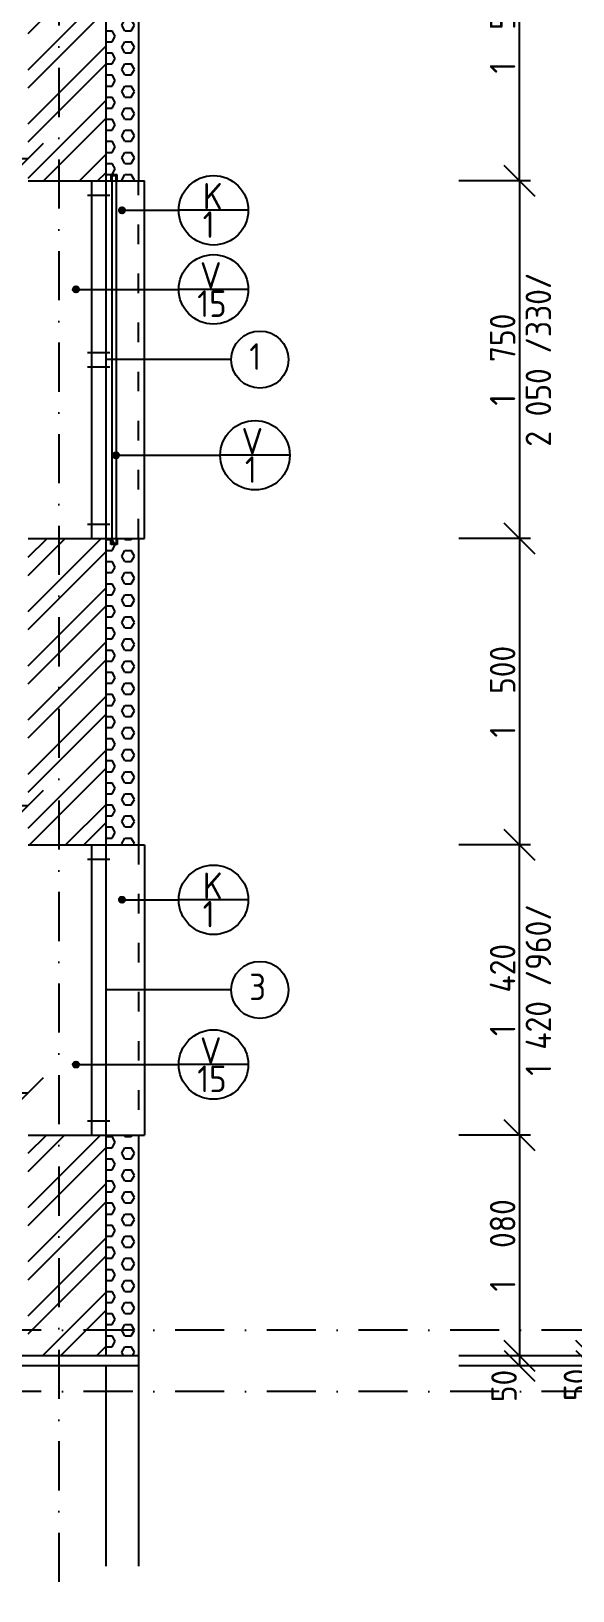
# Model space of a CAD drawing. Extents: x 4511820 to 5180432, y -1526536 to -944957.
# Drawn here: x 5109247 to 5111897, y -1050709 to -1043076 of the extents above; entities that cross this region are included whole.
import ezdxf

# ---------------------------------------------------------------- set-up
doc = ezdxf.new("R2010")
doc.units = 0
doc.header["$MEASUREMENT"] = 0
doc.linetypes.add('ACAD_ISO03W100', pattern=[30, 12, -18])
doc.linetypes.add('BODKOCIARKOVANA_3', pattern=[5.6, 3, -1.3, 0, -1.3])
doc.layers.get('0').update_dxf_attribs({"linetype": 'CONTINUOUS'})
doc.layers.get('Defpoints').update_dxf_attribs({"color": 61, "linetype": 'CONTINUOUS'})
for name, color, linetype in [('KÓTY', 4, 'CONTINUOUS'), ('MÚRY', 1, 'CONTINUOUS'), ('OKNÁ', 143, 'CONTINUOUS'), ('osi', 253, 'CONTINUOUS'), ('TENKÁ', 7, 'CONTINUOUS'), ('ŠRAFY', 82, 'CONTINUOUS')]:
    doc.layers.add(name, color=color, linetype=linetype)
doc.styles.add('STYLE1', font='isocp.shx')
doc.dimstyles.new('STANDARD-50', dxfattribs={"dimtxt": 125, "dimasz": 150, "dimexe": 10, "dimexo": 200, "dimgap": 20, "dimtad": 1, "dimdsep": 46, "dimlunit": 6, "dimtxsty": 'STYLE1', "dimblk1": 'OBLIQUE', "dimblk2": 'OBLIQUE', "dimsah": 1, "dimcen": 2.5, "dimse1": 1, "dimse2": 1, "dimadec": 0, "dimazin": 0, "dimtfac": 1, "dimtmove": 1, "dimatfit": 3, "dimldrblk": 'OBLIQUE', "dimfxl": 1, "dimtolj": 1, "dimtzin": 0, "dimarcsym": 0})
pattern_1 = [(45, (584112, 91563.12), (-132.5825215, 132.5825215), []), (45, (584200.39, 91563.12), (-132.5825215, 132.5825215), [])]
pattern_2 = [(0, (584112, 0), (0, 54.12658774), [31.25, -62.5]), (120, (584112, 0), (-46.875, -27.06329387), [31.25, -62.5]), (60, (584143.25, 0), (-46.875, 27.06329387), [31.25, -62.5])]

# ---------------------------------------------------------------- blocks, each defined once
blk = doc.blocks.new('_OBLIQUE')
at = {"color": 0, "linetype": 'ByBlock'}
blk.add_line((-0.5, -0.5), (0.5, 0.5), dxfattribs=at)
blk = doc.blocks.new('*D12756')
at = {"layer": 'Defpoints', "color": 0}
for p in [(5109262.5, -1049558.2), (5109262.5, -1049608.2), (5111986, -1049608.2)]:
    blk.add_point(p, dxfattribs=at)
at = {"layer": 'KÓTY', "color": 0, "lineweight": -2}
blk.add_line((5111986, -1049558.2), (5111986, -1049608.2), dxfattribs=at)
at = {"layer": 'KÓTY', "color": 0, "linetype": 'ByBlock', "lineweight": -2, "xscale": 150, "yscale": 150, "zscale": 150}
for p, rotation in [((5111986, -1049558.2), 90), ((5111986, -1049608.2), 270)]:
    blk.add_blockref('_OBLIQUE', p, dxfattribs=dict(at, rotation=rotation))
at = {"layer": 'KÓTY', "color": 0, "insert": (5111915, -1049700.5), "char_height": 125, "attachment_point": 5, "rotation": 90, "style": 'STYLE1'}
blk.add_mtext('\\A1;50', dxfattribs=at)
blk = doc.blocks.new('*D12758')
at = {"layer": 'Defpoints', "color": 0}
for p in [(5109612.5, -1049558.2), (5109612.5, -1049608.2), (5111636, -1049608.2)]:
    blk.add_point(p, dxfattribs=at)
at = {"layer": 'KÓTY', "color": 0, "lineweight": -2}
blk.add_line((5111636, -1049558.2), (5111636, -1049608.2), dxfattribs=at)
at = {"layer": 'KÓTY', "color": 0, "linetype": 'ByBlock', "lineweight": -2, "xscale": 150, "yscale": 150, "zscale": 150}
for p, rotation in [((5111636, -1049558.2), 90), ((5111636, -1049608.2), 270)]:
    blk.add_blockref('_OBLIQUE', p, dxfattribs=dict(at, rotation=rotation))
at = {"layer": 'KÓTY', "color": 0, "insert": (5111560.5, -1049706.5), "char_height": 125, "attachment_point": 5, "rotation": 90, "style": 'STYLE1'}
blk.add_mtext('\\A1;50', dxfattribs=at)
blk = doc.blocks.new('*D12759')
at = {"layer": 'Defpoints', "color": 0}
for p in [(5109232.5, -1042308.2), (5111636, -1042308.2), (5109232.5, -1043808.2)]:
    blk.add_point(p, dxfattribs=at)
at = {"layer": 'KÓTY', "color": 0, "lineweight": -2}
blk.add_line((5111636, -1043808.2), (5111636, -1042308.2), dxfattribs=at)
at = {"layer": 'KÓTY', "color": 0, "linetype": 'ByBlock', "lineweight": -2, "xscale": 150, "yscale": 150, "zscale": 150}
for p, rotation in [((5111636, -1042308.2), 90), ((5111636, -1043808.2), 270)]:
    blk.add_blockref('_OBLIQUE', p, dxfattribs=dict(at, rotation=rotation))
at = {"layer": 'KÓTY', "color": 0, "insert": (5111553.5, -1043058.2), "char_height": 125, "attachment_point": 5, "rotation": 90, "style": 'STYLE1'}
blk.add_mtext('\\A1;1ﾠ500', dxfattribs=at)
blk = doc.blocks.new('*D12775')
at = {"layer": 'Defpoints', "color": 0}
for p in [(5109612.5, -1043808.2), (5109612.5, -1045558.2), (5111636, -1045558.2)]:
    blk.add_point(p, dxfattribs=at)
at = {"layer": 'KÓTY', "color": 0, "lineweight": -2}
blk.add_line((5111636, -1043808.2), (5111636, -1045558.2), dxfattribs=at)
at = {"layer": 'KÓTY', "color": 0, "linetype": 'ByBlock', "lineweight": -2, "xscale": 150, "yscale": 150, "zscale": 150}
for p, rotation in [((5111636, -1043808.2), 90), ((5111636, -1045558.2), 270)]:
    blk.add_blockref('_OBLIQUE', p, dxfattribs=dict(at, rotation=rotation))
at = {"layer": 'KÓTY', "color": 0, "insert": (5111553.5, -1044683.2), "char_height": 125, "attachment_point": 5, "rotation": 90, "style": 'STYLE1'}
blk.add_mtext('\\A1;1ﾠ750', dxfattribs=at)
blk = doc.blocks.new('*D12776')
at = {"layer": 'Defpoints', "color": 0}
for p in [(5109612.5, -1045558.2), (5109612.5, -1047058.2), (5111636, -1047058.2)]:
    blk.add_point(p, dxfattribs=at)
at = {"layer": 'KÓTY', "color": 0, "lineweight": -2}
blk.add_line((5111636, -1045558.2), (5111636, -1047058.2), dxfattribs=at)
at = {"layer": 'KÓTY', "color": 0, "linetype": 'ByBlock', "lineweight": -2, "xscale": 150, "yscale": 150, "zscale": 150}
for p, rotation in [((5111636, -1045558.2), 90), ((5111636, -1047058.2), 270)]:
    blk.add_blockref('_OBLIQUE', p, dxfattribs=dict(at, rotation=rotation))
at = {"layer": 'KÓTY', "color": 0, "insert": (5111553.5, -1046308.2), "char_height": 125, "attachment_point": 5, "rotation": 90, "style": 'STYLE1'}
blk.add_mtext('\\A1;1ﾠ500', dxfattribs=at)
blk = doc.blocks.new('*D12777')
at = {"layer": 'Defpoints', "color": 0}
for p in [(5109612.5, -1047058.2), (5111636, -1047058.2), (5109612.5, -1048478.2)]:
    blk.add_point(p, dxfattribs=at)
at = {"layer": 'KÓTY', "color": 0, "lineweight": -2}
blk.add_line((5111636, -1048478.2), (5111636, -1047058.2), dxfattribs=at)
at = {"layer": 'KÓTY', "color": 0, "linetype": 'ByBlock', "lineweight": -2, "xscale": 150, "yscale": 150, "zscale": 150}
for p, rotation in [((5111636, -1047058.2), 90), ((5111636, -1048478.2), 270)]:
    blk.add_blockref('_OBLIQUE', p, dxfattribs=dict(at, rotation=rotation))
at = {"layer": 'KÓTY', "color": 0, "insert": (5111553.5, -1047768.2), "char_height": 125, "attachment_point": 5, "rotation": 90, "style": 'STYLE1'}
blk.add_mtext('\\A1;1ﾠ420', dxfattribs=at)
blk = doc.blocks.new('*D12778')
at = {"layer": 'Defpoints', "color": 0}
for p in [(5109612.5, -1048478.2), (5109772.5, -1049558.2), (5111636, -1049558.2)]:
    blk.add_point(p, dxfattribs=at)
at = {"layer": 'KÓTY', "color": 0, "lineweight": -2}
blk.add_line((5111636, -1048478.2), (5111636, -1049558.2), dxfattribs=at)
at = {"layer": 'KÓTY', "color": 0, "linetype": 'ByBlock', "lineweight": -2, "xscale": 150, "yscale": 150, "zscale": 150}
for p, rotation in [((5111636, -1048478.2), 90), ((5111636, -1049558.2), 270)]:
    blk.add_blockref('_OBLIQUE', p, dxfattribs=dict(at, rotation=rotation))
at = {"layer": 'KÓTY', "color": 0, "insert": (5111553.5, -1049018.2), "char_height": 125, "attachment_point": 5, "rotation": 90, "style": 'STYLE1'}
blk.add_mtext('\\A1;1ﾠ080', dxfattribs=at)
blk = doc.blocks.new('*D19843')
at = {"layer": 'Defpoints', "color": 0}
for p in [(5105347.5, -1048276.5), (5109232.5, -1048272.3), (5109232.5, -1048276.5)]:
    blk.add_point(p, dxfattribs=at)
at = {"layer": 'KÓTY', "color": 0, "lineweight": -2}
blk.add_line((5105347.5, -1048272.3), (5109232.5, -1048272.3), dxfattribs=at)
at = {"layer": 'KÓTY', "color": 0, "linetype": 'ByBlock', "lineweight": -2, "xscale": 150, "yscale": 150, "zscale": 150, "rotation": 180}
blk.add_blockref('_OBLIQUE', (5105347.5, -1048272.3), dxfattribs=at)
at = {"layer": 'KÓTY', "color": 0, "linetype": 'ByBlock', "lineweight": -2, "xscale": 150, "yscale": 150, "zscale": 150}
blk.add_blockref('_OBLIQUE', (5109232.5, -1048272.3), dxfattribs=at)
at = {"layer": 'KÓTY', "color": 0, "insert": (5107290, -1048189.7), "char_height": 125, "attachment_point": 5, "style": 'STYLE1'}
blk.add_mtext('\\A1;3ﾠ885', dxfattribs=at)
blk = doc.blocks.new('*D19880')
at = {"layer": 'Defpoints', "color": 0}
for p in [(5105097.5, -1043188.2), (5109232.5, -1043188.2), (5109232.5, -1043699.5)]:
    blk.add_point(p, dxfattribs=at)
at = {"layer": 'KÓTY', "color": 0, "lineweight": -2}
blk.add_line((5105097.5, -1043699.5), (5109232.5, -1043699.5), dxfattribs=at)
at = {"layer": 'KÓTY', "color": 0, "linetype": 'ByBlock', "lineweight": -2, "xscale": 150, "yscale": 150, "zscale": 150, "rotation": 180}
blk.add_blockref('_OBLIQUE', (5105097.5, -1043699.5), dxfattribs=at)
at = {"layer": 'KÓTY', "color": 0, "linetype": 'ByBlock', "lineweight": -2, "xscale": 150, "yscale": 150, "zscale": 150}
blk.add_blockref('_OBLIQUE', (5109232.5, -1043699.5), dxfattribs=at)
at = {"layer": 'KÓTY', "color": 0, "insert": (5107165, -1043617), "char_height": 125, "attachment_point": 5, "style": 'STYLE1'}
blk.add_mtext('\\A1;4ﾠ135', dxfattribs=at)
blk = doc.blocks.new('*D19899')
at = {"layer": 'Defpoints', "color": 0}
for p in [(5109232.5, -1046866), (5105347.5, -1047025.2), (5109232.5, -1047025.2)]:
    blk.add_point(p, dxfattribs=at)
at = {"layer": 'KÓTY', "color": 0, "lineweight": -2}
blk.add_line((5105347.5, -1046866), (5109232.5, -1046866), dxfattribs=at)
at = {"layer": 'KÓTY', "color": 0, "linetype": 'ByBlock', "lineweight": -2, "xscale": 150, "yscale": 150, "zscale": 150, "rotation": 180}
blk.add_blockref('_OBLIQUE', (5105347.5, -1046866), dxfattribs=at)
at = {"layer": 'KÓTY', "color": 0, "linetype": 'ByBlock', "lineweight": -2, "xscale": 150, "yscale": 150, "zscale": 150}
blk.add_blockref('_OBLIQUE', (5109232.5, -1046866), dxfattribs=at)
at = {"layer": 'KÓTY', "color": 0, "insert": (5107290, -1046783.5), "char_height": 125, "attachment_point": 5, "style": 'STYLE1'}
blk.add_mtext('\\A1;3ﾠ885', dxfattribs=at)
blk = doc.blocks.new('*D45371')
at = {"layer": 'Defpoints', "color": 0}
for p in [(5109612.5, -1023168.2), (5111986, -1023168.2), (5109772.5, -1049558.2)]:
    blk.add_point(p, dxfattribs=at)
at = {"layer": 'KÓTY', "color": 0, "lineweight": -2}
blk.add_line((5111986, -1049558.2), (5111986, -1023168.2), dxfattribs=at)
at = {"layer": 'KÓTY', "color": 0, "linetype": 'ByBlock', "lineweight": -2, "xscale": 150, "yscale": 150, "zscale": 150}
for p, rotation in [((5111986, -1023168.2), 90), ((5111986, -1049558.2), 270)]:
    blk.add_blockref('_OBLIQUE', p, dxfattribs=dict(at, rotation=rotation))
at = {"layer": 'KÓTY', "color": 0, "insert": (5111882, -1036034.5), "char_height": 125, "attachment_point": 5, "rotation": 90, "style": 'STYLE1'}
blk.add_mtext('\\A1;26ﾠ390', dxfattribs=at)

msp = doc.modelspace()

# ---------------------------------------------------------------- hatches: boundary and pattern name
at = {"layer": 'TENKÁ'}
h = msp.add_hatch(color=256, dxfattribs=at)
h.dxf.hatch_style = 1
h.paths.add_polyline_path([(5109642.5, -1043808.172), (5109642.5, -1043783.172), (5109662.5, -1043783.172), (5109662.5, -1043808.172), (5109667.5, -1043808.172), (5109667.5, -1043778.172), (5109637.5, -1043778.172), (5109637.5, -1043808.172)])
h = msp.add_hatch(color=256, dxfattribs=at)
h.dxf.hatch_style = 1
h.paths.add_polyline_path([(5109707.327, -1043952.266, 2.41421356), (5109692.327, -1043967.266, 0.41421356)])
h = msp.add_hatch(color=256, dxfattribs=at)
h.dxf.hatch_style = 1
h.paths.add_polyline_path([(5109481.827, -1044339.266, 2.41421356), (5109466.827, -1044354.266, 0.41421356)])
h = msp.add_hatch(color=256, dxfattribs=at)
h.dxf.hatch_style = 1
h.paths.add_polyline_path([(5109677.5, -1045151.172, 2.41421356), (5109662.5, -1045166.172, 0.41421356)])
h = msp.add_hatch(color=256, dxfattribs=at)
h.dxf.hatch_style = 1
h.paths.add_polyline_path([(5109642.5, -1045558.172), (5109642.5, -1045583.172), (5109662.5, -1045583.172), (5109662.5, -1045558.172), (5109667.5, -1045558.172), (5109667.5, -1045588.172), (5109637.5, -1045588.172), (5109637.5, -1045558.172)])
h = msp.add_hatch(color=256, dxfattribs=at)
h.dxf.hatch_style = 1
h.paths.add_polyline_path([(5109707.327, -1047326.937, 2.41421356), (5109692.327, -1047341.937, 0.41421356)])
h = msp.add_hatch(color=256, dxfattribs=at)
h.dxf.hatch_style = 1
h.paths.add_polyline_path([(5109481.827, -1048133.266, 2.41421356), (5109466.827, -1048148.266, 0.41421356)])
at = {"layer": 'ŠRAFY'}
h = msp.add_hatch(dxfattribs=at)
h.set_pattern_fill('ANSI32', color=256, scale=500)
h.set_pattern_definition(pattern_1)
h.paths.add_polyline_path([(5109232.5, -1042888.172), (5109232.5, -1043188.172), (5109232.5, -1043808.172), (5109542.5, -1043808.172), (5109612.5, -1043808.172), (5109612.5, -1042308.172), (5109542.5, -1042308.172), (5109232.5, -1042308.172), (5109232.5, -1042568.172)])
h = msp.add_hatch(dxfattribs=at)
h.set_pattern_fill('HEX', color=256, scale=250)
h.set_pattern_definition(pattern_2)
h.paths.add_polyline_path([(5109612.5, -1042308.172), (5109612.5, -1043808.172), (5109772.5, -1043808.172), (5109772.5, -1042308.172)])
h = msp.add_hatch(dxfattribs=at)
h.set_pattern_fill('ANSI32', color=256, scale=500)
h.set_pattern_definition(pattern_1)
h.paths.add_polyline_path([(5109542.5, -1047058.172), (5109612.5, -1047058.172), (5109612.5, -1045558.172), (5109542.5, -1045558.172), (5109232.5, -1045558.172), (5109232.5, -1047058.172)])
h = msp.add_hatch(dxfattribs=at)
h.set_pattern_fill('HEX', color=256, scale=250)
h.set_pattern_definition(pattern_2)
h.paths.add_polyline_path([(5109612.5, -1047058.172), (5109772.5, -1047058.172), (5109772.5, -1045558.172), (5109612.5, -1045558.172)])
h = msp.add_hatch(dxfattribs=at)
h.set_pattern_fill('ANSI32', color=256, scale=500)
h.set_pattern_definition(pattern_1)
h.paths.add_polyline_path([(5109612.5, -1049558.172), (5109612.5, -1048478.172), (5109232.5, -1048478.172), (5109232.5, -1049308.172), (5109232.5, -1049558.172)])
h = msp.add_hatch(dxfattribs=at)
h.set_pattern_fill('HEX', color=256, scale=250)
h.set_pattern_definition(pattern_2)
h.paths.add_polyline_path([(5109772.5, -1049558.172), (5109772.5, -1048478.172), (5109612.5, -1048478.172), (5109612.5, -1049558.172)])

# ---------------------------------------------------------------- linework, layer by layer
at = {"layer": 'KÓTY', "ltscale": 25}
for p, q in [((5111689.403, -1043808.172), (5111339.403, -1043808.172)), ((5111689.403, -1045558.172), (5111339.403, -1045558.172)), ((5111689.403, -1047058.172), (5111339.403, -1047058.172)), ((5111689.403, -1048478.172), (5111339.403, -1048478.172)), ((5111689.403, -1049558.172), (5111339.403, -1049558.172)), ((5112039.403, -1049558.172), (5111689.403, -1049558.172)), ((5111689.403, -1049608.172), (5111339.403, -1049608.172)), ((5112039.403, -1049608.172), (5111689.403, -1049608.172))]:
    msp.add_line(p, q, dxfattribs=at)
at = {"layer": 'MÚRY'}
for p, q in [((5109772.5, -1042308.172), (5109772.5, -1043808.172)), ((5109232.5, -1043808.172), (5109772.5, -1043808.172)), ((5109232.5, -1045558.172), (5109772.5, -1045558.172)), ((5109772.5, -1045558.172), (5109772.5, -1047058.172)), ((5109232.5, -1047058.172), (5109772.5, -1047058.172)), ((5109232.5, -1048478.172), (5109772.5, -1048478.172)), ((5109772.5, -1048478.172), (5109772.5, -1050588.172))]:
    msp.add_line(p, q, dxfattribs=at)
at = {"layer": 'OKNÁ', "ltscale": 0.25}
for p, q in [((5109542.5, -1043808.172), (5109542.5, -1045558.172)), ((5109612.5, -1043808.172), (5109612.5, -1045558.172)), ((5109642.5, -1043808.172), (5109642.5, -1045558.172)), ((5109642.5, -1043808.172), (5109642.5, -1045558.172)), ((5109662.5, -1043808.172), (5109662.5, -1045558.172)), ((5109522.5, -1043878.172), (5109632.5, -1043878.172)), ((5109522.5, -1043878.172), (5109632.5, -1043878.172)), ((5109522.5, -1044648.172), (5109632.5, -1044648.172)), ((5109522.5, -1044648.172), (5109632.5, -1044648.172)), ((5110226.354, -1044683.172), (5109612.5, -1044683.172)), ((5109522.5, -1044718.172), (5109632.5, -1044718.172)), ((5109522.5, -1044718.172), (5109632.5, -1044718.172)), ((5109522.5, -1045488.172), (5109632.5, -1045488.172)), ((5109522.5, -1045488.172), (5109632.5, -1045488.172)), ((5109522.5, -1047128.172), (5109632.5, -1047128.172)), ((5109522.5, -1047128.172), (5109632.5, -1047128.172)), ((5109542.5, -1047058.172), (5109542.5, -1048478.172)), ((5109612.5, -1047058.172), (5109612.5, -1048478.172)), ((5110226.354, -1047768.172), (5109612.5, -1047768.172)), ((5109522.5, -1048408.172), (5109632.5, -1048408.172)), ((5109522.5, -1048408.172), (5109632.5, -1048408.172))]:
    msp.add_line(p, q, dxfattribs=at)
for centre in [(5110366.354, -1044683.172), (5110366.354, -1047768.172)]:
    msp.add_circle(centre, 140, dxfattribs=at)
at = {"layer": 'osi', "linetype": 'BODKOCIARKOVANA_3', "ltscale": 80}
for p, q in [((5109382.5, -1022195.078), (5109382.5, -1054122.98)), ((5157242.5, -1049433.172), (5093572.5, -1049433.172)), ((5157242.5, -1049733.172), (5093572.5, -1049733.172))]:
    msp.add_line(p, q, dxfattribs=at)
at = {"layer": 'TENKÁ'}
for p, q in [((5109612.5, -1042308.172), (5109612.5, -1043808.172)), ((5109667.5, -1043778.172), (5109637.5, -1043778.172)), ((5109637.5, -1043778.172), (5109637.5, -1043808.172)), ((5109642.5, -1043808.172), (5109642.5, -1043778.172)), ((5109662.5, -1043783.172), (5109642.5, -1043783.172)), ((5109642.5, -1043783.172), (5109642.5, -1043808.172)), ((5109662.5, -1043808.172), (5109662.5, -1043783.172)), ((5109667.5, -1043808.172), (5109667.5, -1043778.172)), ((5109612.5, -1045558.172), (5109612.5, -1047058.172)), ((5109637.5, -1045588.172), (5109637.5, -1045558.172)), ((5109667.5, -1045588.172), (5109637.5, -1045588.172)), ((5109642.5, -1045558.172), (5109642.5, -1045588.172)), ((5109642.5, -1045583.172), (5109642.5, -1045558.172)), ((5109662.5, -1045583.172), (5109642.5, -1045583.172)), ((5109662.5, -1045558.172), (5109662.5, -1045583.172)), ((5109667.5, -1045558.172), (5109667.5, -1045588.172)), ((5109612.5, -1048478.172), (5109612.5, -1049558.172)), ((5109772.5, -1049558.172), (5097482.5, -1049558.172)), ((5109772.5, -1049608.172), (5097482.5, -1049608.172)), ((5109612.5, -1049608.172), (5109612.5, -1050588.172))]:
    msp.add_line(p, q, dxfattribs=at)
at = {"layer": 'TENKÁ', "linetype": 'ACAD_ISO03W100', "ltscale": 8}
for p, q in [((5109772.5, -1045558.172), (5109772.5, -1043808.172)), ((5109772.5, -1047058.172), (5109772.5, -1048478.172))]:
    msp.add_line(p, q, dxfattribs=at)
at = {"layer": 'TENKÁ', "ltscale": 0.25}
for p, q in [((5109772.5, -1043808.172), (5109802.5, -1043808.172)), ((5109802.5, -1045558.172), (5109802.5, -1043808.172)), ((5109677.327, -1043952.266), (5109969.229, -1043952.266)), ((5110309.229, -1043952.266), (5109969.229, -1043952.266)), ((5109466.827, -1044339.266), (5109969.229, -1044339.266)), ((5110309.229, -1044339.266), (5109969.229, -1044339.266)), ((5109662.5, -1045151.172), (5110172.336, -1045151.172)), ((5110512.336, -1045151.172), (5110172.336, -1045151.172)), ((5109772.5, -1045558.172), (5109802.5, -1045558.172)), ((5109772.5, -1047058.172), (5109802.5, -1047058.172)), ((5109802.5, -1047058.172), (5109802.5, -1048478.172)), ((5109677.327, -1047326.937), (5109969.229, -1047326.937)), ((5110309.229, -1047326.937), (5109969.229, -1047326.937)), ((5109466.827, -1048133.266), (5109969.229, -1048133.266)), ((5110309.229, -1048133.266), (5109969.229, -1048133.266)), ((5109772.5, -1048478.172), (5109802.5, -1048478.172))]:
    msp.add_line(p, q, dxfattribs=at)
for centre in [(5110139.229, -1043952.266), (5110139.229, -1044339.266), (5110342.336, -1045151.172), (5110139.229, -1047326.937), (5110139.229, -1048133.266)]:
    msp.add_circle(centre, 170, dxfattribs=at)
at = {"layer": 'TENKÁ'}
for centre in [(5109692.327, -1043952.266), (5109466.827, -1044339.266), (5109662.5, -1045151.172), (5109692.327, -1047326.937), (5109466.827, -1048133.266)]:
    msp.add_circle(centre, 15, dxfattribs=at)

# ---------------------------------------------------------------- texts
at = {"layer": 'KÓTY', "char_height": 125, "attachment_point": 5, "rotation": 90, "style": 'STYLE1'}
for s, insert in [('\\A1;2 050 /330/', (5111728.457, -1044683.172)), ('\\A1;1 420 /960/', (5111728.457, -1047768.172))]:
    msp.add_mtext(s, dxfattribs=dict(at, insert=insert))
at = {"layer": 'TENKÁ', "style": 'STYLE1'}
for s, p in [('K', (5110087.199, -1043948.766)), ('1', (5110086.199, -1044087.402)), ('V', (5110073.199, -1044335.766)), ('15', (5110059.699, -1044474.402)), ('1', (5110314.323, -1044733.172)), ('V', (5110276.306, -1045147.672)), ('1', (5110292.806, -1045286.309)), ('K', (5110087.199, -1047323.437)), ('1', (5110086.199, -1047462.074)), ('3', (5110314.323, -1047818.172)), ('V', (5110073.199, -1048129.766)), ('15', (5110059.699, -1048268.402))]:
    msp.add_text(s, height=130, dxfattribs=at).set_placement(p)

# ---------------------------------------------------------------- dimensions: what is measured, and where the dimension line sits
at = {"layer": 'KÓTY'}
dim = msp.add_linear_dim(base=(5111986, -1023168.172), p1=(5109772.5, -1049558.172), p2=(5109612.5, -1023168.172), angle=90, dimstyle='STANDARD-50', override={"dimtxsty": 'STYLE1', "dimldrblk": 'OBLIQUE'}, dxfattribs=at)
dim.commit()
dim.dimension.update_dxf_attribs({"geometry": '*D45371', "text_midpoint": (5111964.5, -1036034.5), "dimtype": 160})
for base, p1, p2, picture, middle in [((5111636, -1042308.172), (5109232.5, -1043808.172), (5109232.5, -1042308.172), '*D12759', (5111553.457, -1043058.172)), ((5111636, -1045558.172), (5109612.5, -1043808.172), (5109612.5, -1045558.172), '*D12775', (5111553.457, -1044683.172)), ((5111636, -1047058.172), (5109612.5, -1045558.172), (5109612.5, -1047058.172), '*D12776', (5111553.457, -1046308.172)), ((5111636, -1047058.172), (5109612.5, -1048478.172), (5109612.5, -1047058.172), '*D12777', (5111553.457, -1047768.172)), ((5111636, -1049558.172), (5109612.5, -1048478.172), (5109772.5, -1049558.172), '*D12778', (5111553.457, -1049018.172))]:
    dim = msp.add_linear_dim(base=base, p1=p1, p2=p2, angle=90, dimstyle='STANDARD-50', dxfattribs=at)
    dim.commit()
    dim.dimension.update_dxf_attribs({"geometry": picture, "text_midpoint": middle})
for base, p1, p2, picture, middle in [((5109232.5, -1043699.5), (5105097.5, -1043188.172), (5109232.5, -1043188.172), '*D19880', (5107165, -1043616.957)), ((5109232.5, -1046866), (5105347.5, -1047025.172), (5109232.5, -1047025.172), '*D19899', (5107290, -1046783.457)), ((5109232.5, -1048272.289), (5105347.5, -1048276.48), (5109232.5, -1048276.48), '*D19843', (5107290, -1048189.746))]:
    dim = msp.add_linear_dim(base=base, p1=p1, p2=p2, dimstyle='STANDARD-50', dxfattribs=at)
    dim.commit()
    dim.dimension.update_dxf_attribs({"geometry": picture, "text_midpoint": middle})
for base, p1, p2, picture, middle in [((5111986, -1049608.172), (5109262.5, -1049558.172), (5109262.5, -1049608.172), '*D12756', (5111997.5, -1049700.48)), ((5111636, -1049608.172), (5109612.5, -1049558.172), (5109612.5, -1049608.172), '*D12758', (5111643, -1049706.48))]:
    dim = msp.add_linear_dim(base=base, p1=p1, p2=p2, angle=90, dimstyle='STANDARD-50', dxfattribs=at)
    dim.commit()
    dim.dimension.update_dxf_attribs({"geometry": picture, "text_midpoint": middle, "dimtype": 160})

doc.saveas('drawing.dxf')
